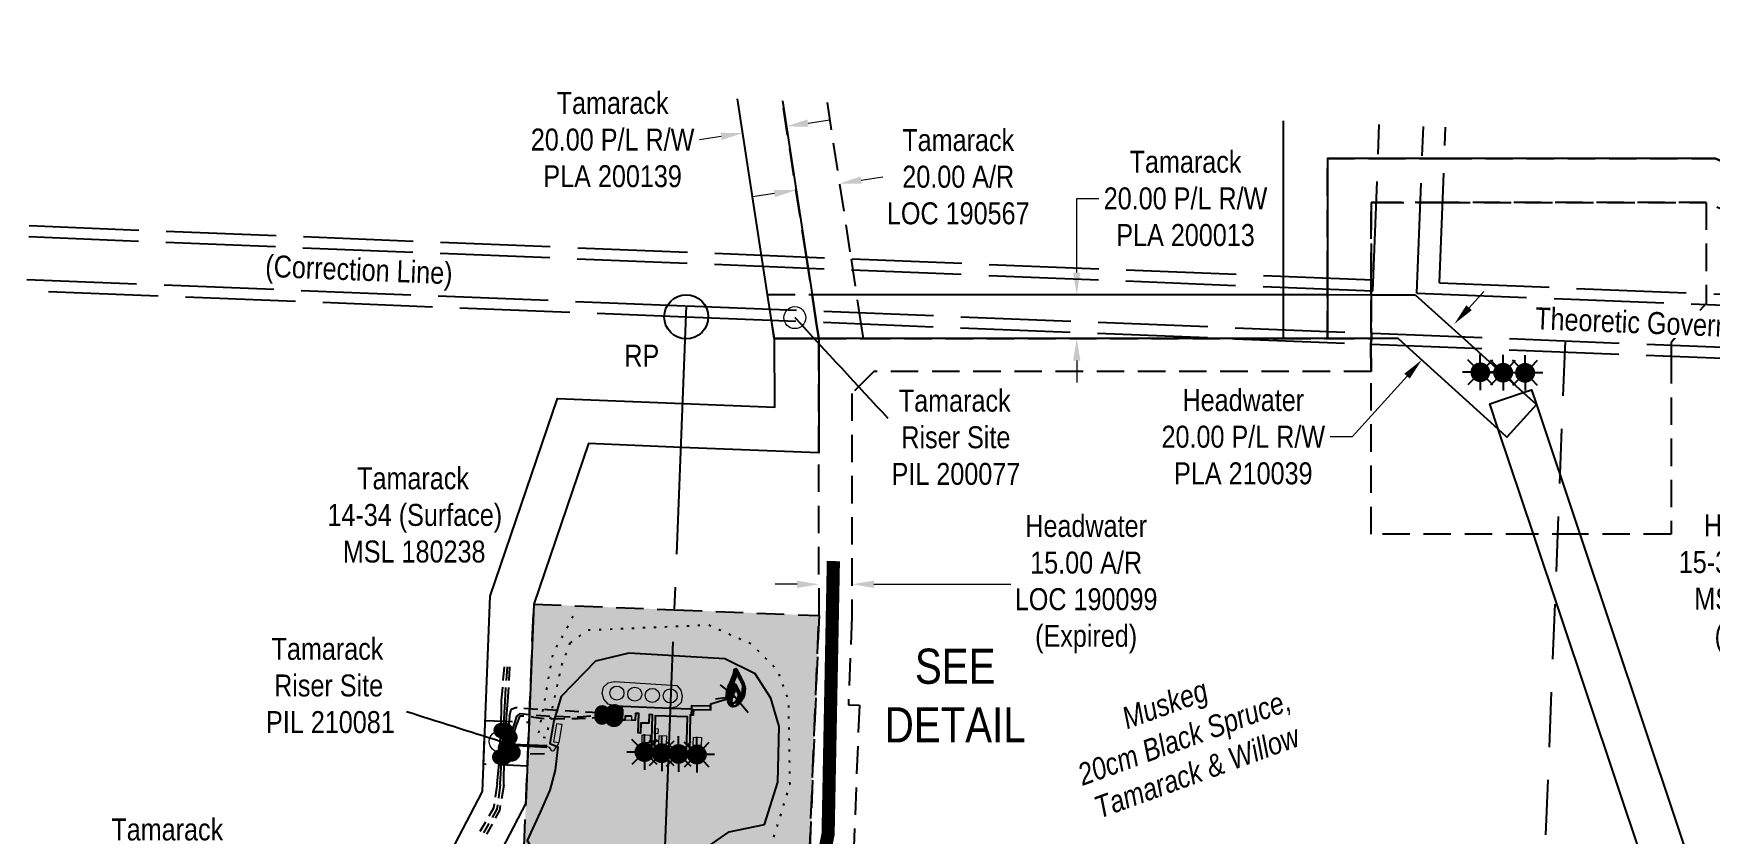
# Model space of a CAD drawing. Extents: x 324050 to 328484, y 6148357 to 6152130.
# Drawn here: x 325016 to 325780, y 6149300 to 6149665 of the extents above; entities that cross this region are included whole.
import ezdxf
from ezdxf.enums import TextEntityAlignment as Align

# ---------------------------------------------------------------- set-up
doc = ezdxf.new("R2010")
doc.units = 0
doc.header["$LTSCALE"] = 5
doc.header["$PDSIZE"] = 0.5
for name, pattern in [('foc-ACCESSROAD', [3.75, 2.5, -1.25]), ('foc-LSD', [8, 5, -3]), ('foc-QUARTERLINE', [33, 25, -3, 2, -3]), ('foc-TOPO', [1, 0.2, -0.8]), ('foc-UNSURVEYED', [12.5, 10, -2.5]), ('POWERLINE5', [7.8, 2.4, -0.6, 0.6, -0.6, 0.6, -0.6, 2.4]), ('UG_PIPE', [1.875, 1.25, -0.625])]:
    doc.linetypes.add(name, pattern=pattern)
doc.layers.get('Defpoints').update_dxf_attribs({"color": 9})
for name, color, linetype in [('35', 37, 'Continuous'), ('AS-CABLE', 224, 'foc-CABLE'), ('AS-PIPE-AG', 44, 'Continuous'), ('AS-PIPE-UG', 44, 'UG_PIPE'), ('AS-POWER-STAKED-ANC', 210, 'POWERLINE5'), ('AS-ROADS', 254, 'Continuous'), ('AS-SYMBOL', 7, 'Continuous'), ('C-AR', 13, 'foc-ACCESSROAD'), ('C-RW', 13, 'Continuous'), ('C-WS', 13, 'foc-ACCESSROAD'), ('C-WS-S', 13, 'Continuous'), ('DETAIL-T', 7, 'Continuous'), ('F-AR', 190, 'foc-ACCESSROAD'), ('F-RW', 190, 'Continuous'), ('F-WS', 190, 'foc-ACCESSROAD'), ('F-WS-S', 190, 'Continuous'), ('L-QSEC', 8, 'foc-QUARTERLINE'), ('L-ROAD-T', 7, 'Continuous'), ('L-SECTION-LSD', 7, 'foc-LSD'), ('L-USEC', 7, 'foc-UNSURVEYED'), ('oil_and_gas_wells_pt', 7, 'Continuous'), ('P-PROPOSED-H', 21, 'Continuous'), ('T-BUSH-T', 110, 'Continuous'), ('T-GENERAL', 48, 'foc-TOPO')]:
    doc.layers.add(name, color=color, linetype=linetype)
for name, color, linetype, lineweight in [('AS-GENERAL', 48, 'Continuous', 18), ('C-AR-T', 13, 'Continuous', 9), ('C-RW-T', 13, 'Continuous', 9), ('C-WS-T', 13, 'Continuous', 9), ('F-AR-T', 190, 'Continuous', 9), ('F-RW-T', 190, 'Continuous', 9), ('F-WS-T', 190, 'Continuous', 9), ('T-TEXT', 48, 'Continuous', 18)]:
    doc.layers.add(name, color=color, linetype=linetype, lineweight=lineweight)
doc.styles.add('80', font='ARIALN.TTF', dxfattribs={"height": 10})
doc.styles.add('80CG', font='ARIALN.TTF', dxfattribs={"height": 10})
doc.styles.add('80L', font='ARIALN.TTF', dxfattribs={"height": 10})
doc.styles.add('80LS', font='ARIALNI.TTF', dxfattribs={"height": 10})
doc.styles.add('foc-LtypeFont', font='ARIALN.TTF', dxfattribs={"height": 7.35})
doc.linetypes.add('foc-CABLE', pattern='A,2,-1,["C",foc-LtypeFont,S=0.2,R=0,X=-0.625,Y=-0.75],-1.24,8', length=12.24)
doc.dimstyles.new('Compass 5 000', dxfattribs={"dimscale": 5, "dimtxt": 9, "dimasz": 2, "dimexe": 0.2, "dimexo": 0.0625, "dimgap": 0.5, "dimtad": 0, "dimtih": 1, "dimtoh": 1, "dimzin": 0, "dimdsep": 46, "dimtxsty": '80CG', "dimcen": 0.1, "dimse1": 1, "dimse2": 1, "dimclrd": 256, "dimclrt": 256, "dimaunit": 1, "dimadec": 4, "dimazin": 0, "dimtfac": 0.06, "dimtofl": 0, "dimtmove": 0, "dimatfit": 1, "dimfxl": 0.2, "dimtolj": 1, "dimtzin": 0, "dimlwd": -1, "dimarcsym": 0})

# ---------------------------------------------------------------- blocks, each defined once
blk = doc.blocks.new('*U364')
at = {"layer": '35', "color": 3}
blk.add_circle((0, 0), 10, dxfattribs=at)
at = {"layer": '35', "color": 3, "style": '80'}
blk.add_attdef('RP_001', (-28.19, -22.67), '', height=10, dxfattribs=at)
blk = doc.blocks.new('PIG')
h = blk.add_hatch(color=255)
h.dxf.hatch_style = 1
edge = h.paths.add_edge_path()
edge.add_arc((0, 0), 0.85, 0, 360)
at = {"layer": 'AS-SYMBOL'}
h = blk.add_hatch(color=48, dxfattribs=at)
h.dxf.hatch_style = 1
h.paths.add_polyline_path([(-0.1, 0, 1), (-0.55, 0, 1)])
h = blk.add_hatch(color=48, dxfattribs=at)
h.dxf.hatch_style = 1
h.paths.add_polyline_path([(0.1, 0, 1), (0.55, 0, 1)])
at = {"layer": 'AS-SYMBOL', "color": 48}
for centre, radius in [((0, 0), 0.75), ((-0.33, 0), 0.225), ((0.33, 0), 0.225)]:
    blk.add_circle(centre, radius, dxfattribs=at)
blk = doc.blocks.new('RISER')
h = blk.add_hatch(color=255)
h.dxf.hatch_style = 1
edge = h.paths.add_edge_path()
edge.add_arc((0, 0), 0.7, 0, 360)
blk.add_hatch(color=48).paths.add_polyline_path([(0.58, -0.15), (-0.58, -0.15, 0.774597)])
at = {"color": 48}
blk.add_line((-0.58, -0.15), (0.58, -0.15), dxfattribs=at)
blk.add_circle((0, 0), 0.6, dxfattribs=at)
blk = doc.blocks.new('*D377')
at = {"layer": 'C-RW-T', "transparency": 16777216}
for p, q in [((325491.32, 6149555.73), (325491.32, 6149589.46)), ((325491.32, 6149589.46), (325501.32, 6149589.46)), ((325491.32, 6149515.72), (325491.32, 6149505.72))]:
    blk.add_line(p, q, dxfattribs=at)
for points in [[(325489.65, 6149555.73), (325492.99, 6149555.73), (325491.32, 6149545.73)], [(325489.65, 6149515.72), (325492.99, 6149515.72), (325491.32, 6149525.72)]]:
    blk.add_solid(points, dxfattribs=at)
at = {"layer": 'Defpoints', "color": 0, "transparency": 16777216}
for p in [(325553.04, 6149545.73), (325491.32, 6149525.72), (325553.04, 6149525.72)]:
    blk.add_point(p, dxfattribs=at)
at = {"layer": 'C-RW-T', "transparency": 16777216, "insert": (325540.86, 6149589.46), "char_height": 10, "attachment_point": 5, "style": '80CG'}
blk.add_mtext('\\A1;Tamarack\\P20.00 P/L R/W\\PPLA 200013', dxfattribs=at)
blk = doc.blocks.new('*D378')
at = {"layer": 'Defpoints', "color": 0, "transparency": 16777216}
for p in [(325648.44, 6149516.04), (325675.59, 6149521.18), (325660.8, 6149504.85)]:
    blk.add_point(p, dxfattribs=at)
at = {"layer": 'F-RW-T', "transparency": 16777216}
for p, q in [((325669.95, 6149539.79), (325676.67, 6149547.2)), ((325641.73, 6149508.62), (325616.71, 6149481.01)), ((325616.71, 6149481.01), (325606.71, 6149481.01))]:
    blk.add_line(p, q, dxfattribs=at)
for points in [[(325668.72, 6149540.9), (325671.19, 6149538.67), (325663.24, 6149532.37)], [(325640.49, 6149509.74), (325642.96, 6149507.51), (325648.44, 6149516.04)]]:
    blk.add_solid(points, dxfattribs=at)
at = {"layer": 'F-RW-T', "transparency": 16777216, "insert": (325567.17, 6149481.01), "char_height": 10, "attachment_point": 5, "style": '80CG'}
blk.add_mtext('\\A1;Headwater\\P20.00 P/L R/W\\PPLA 210039', dxfattribs=at)
blk = doc.blocks.new('*D379')
at = {"layer": 'C-RW-T', "transparency": 16777216}
for p, q in [((325368.96, 6149623.82), (325378.84, 6149625.33)), ((325329.4, 6149617.75), (325319.52, 6149616.24))]:
    blk.add_line(p, q, dxfattribs=at)
for points in [[(325368.7, 6149625.47), (325369.21, 6149622.17), (325359.07, 6149622.3)], [(325329.15, 6149619.4), (325329.66, 6149616.11), (325339.29, 6149619.27)]]:
    blk.add_solid(points, dxfattribs=at)
at = {"layer": 'Defpoints', "color": 0, "transparency": 16777216}
for p in [(325339.29, 6149619.27), (325360.08, 6149615.72), (325340.3, 6149612.69)]:
    blk.add_point(p, dxfattribs=at)
at = {"layer": 'C-RW-T', "transparency": 16777216, "insert": (325279.98, 6149616.24), "char_height": 10, "attachment_point": 5, "style": '80CG'}
blk.add_mtext('\\A1;Tamarack\\P20.00 P/L R/W\\PPLA 200139', dxfattribs=at)
blk = doc.blocks.new('*D381')
at = {"layer": 'Defpoints', "color": 0, "transparency": 16777216}
for p in [(325373.95, 6149419.85), (325388.95, 6149419.85), (325388.96, 6149413.91)]:
    blk.add_point(p, dxfattribs=at)
at = {"layer": 'F-AR-T', "transparency": 16777216}
for p, q in [((325363.96, 6149413.89), (325353.96, 6149413.89)), ((325398.96, 6149413.91), (325461.28, 6149413.95))]:
    blk.add_line(p, q, dxfattribs=at)
for points in [[(325363.96, 6149415.56), (325363.96, 6149412.23), (325373.96, 6149413.9)], [(325398.95, 6149415.58), (325398.96, 6149412.25), (325388.96, 6149413.91)]]:
    blk.add_solid(points, dxfattribs=at)
at = {"layer": 'F-AR-T', "transparency": 16777216, "insert": (325495.6, 6149413.95), "char_height": 10, "attachment_point": 5, "style": '80CG'}
blk.add_mtext('\\A1;Headwater\\P15.00 A/R\\PLOC 190099\\P(Expired)', dxfattribs=at)
blk = doc.blocks.new('*D382')
at = {"layer": 'C-AR-T', "transparency": 16777216}
for p, q in [((325393.17, 6149597.82), (325403.06, 6149599.34)), ((325353.64, 6149591.76), (325343.75, 6149590.24))]:
    blk.add_line(p, q, dxfattribs=at)
for points in [[(325392.92, 6149599.47), (325393.43, 6149596.18), (325383.29, 6149596.31)], [(325353.39, 6149593.41), (325353.89, 6149590.11), (325363.52, 6149593.28)]]:
    blk.add_solid(points, dxfattribs=at)
at = {"layer": 'Defpoints', "color": 0, "transparency": 16777216}
for p in [(325363.5, 6149593.42), (325383.27, 6149596.46), (325383.29, 6149596.31)]:
    blk.add_point(p, dxfattribs=at)
at = {"layer": 'C-AR-T', "transparency": 16777216, "insert": (325437.36, 6149599.34), "char_height": 10, "attachment_point": 5, "style": '80CG'}
blk.add_mtext('\\A1;Tamarack\\P20.00 A/R\\PLOC 190567', dxfattribs=at)
blk = doc.blocks.new('*D389')
at = {"layer": 'C-AR-T', "transparency": 16777216}
for p, q in [((325120.72, 6149285.6), (325110.72, 6149285.6)), ((325153.7, 6149241.94), (325120.72, 6149285.6)), ((325174.8, 6149214.01), (325180.83, 6149206.03))]:
    blk.add_line(p, q, dxfattribs=at)
for points in [[(325155.03, 6149242.94), (325152.37, 6149240.93), (325159.73, 6149233.96)], [(325176.13, 6149215.01), (325173.47, 6149213), (325168.77, 6149221.99)]]:
    blk.add_solid(points, dxfattribs=at)
at = {"layer": 'Defpoints', "color": 0, "transparency": 16777216}
for p in [(325152.81, 6149228.73), (325161.85, 6149216.76), (325168.77, 6149221.99)]:
    blk.add_point(p, dxfattribs=at)
at = {"layer": 'C-AR-T', "transparency": 16777216, "insert": (325077.2, 6149285.6), "char_height": 10, "attachment_point": 5, "style": '80CG'}
blk.add_mtext('\\A1;Tamarack\\P15.00 A/R\\PLOC 180271', dxfattribs=at)
blk = doc.blocks.new('GAS')
h = blk.add_hatch(color=255)
h.dxf.hatch_style = 1
edge = h.paths.add_edge_path()
edge.add_arc((0, 0), 0.9, 0, 360)
for p, q in [((0, 0.81), (0, 1.62)), ((-0.81, 0), (-1.62, 0)), ((-0.57, 0.57), (-1.14, 1.14)), ((0.57, 0.57), (1.14, 1.14)), ((1.62, 0), (0.81, 0)), ((-0.57, -0.57), (-1.14, -1.14)), ((0, -0.81), (0, -1.62)), ((1.14, -1.14), (0.57, -0.57))]:
    blk.add_line(p, q)
blk.add_circle((0, 0), 0.8)
blk = doc.blocks.new('FLARE')
h = blk.add_hatch(color=255)
h.dxf.hatch_style = 1
h.paths.add_polyline_path([(0.16, 2.41, 0.114147), (0.13, 2.43), (0.11, 2.44, 0.261551), (0.01, 2.42), (0, 2.41, 0.131268), (-0.03, 2.37), (-0.04, 2.35, 0.041497), (-0.05, 2.33), (-0.05, 2.29, 0.015174), (-0.05, 2.29), (-0.06, 2.24, 0.004376), (-0.06, 2.24), (-0.07, 2.18), (-0.08, 2.11), (-0.09, 2.05), (-0.1, 1.98), (-0.12, 1.91), (-0.14, 1.83), (-0.17, 1.76), (-0.19, 1.68), (-0.22, 1.61), (-0.26, 1.53), (-0.29, 1.46), (-0.32, 1.39), (-0.36, 1.32), (-0.39, 1.25, 0.000505), (-0.39, 1.25), (-0.43, 1.18, 0.002398), (-0.43, 1.18), (-0.46, 1.1, 0.004177), (-0.46, 1.1), (-0.5, 1.03, 0.005735), (-0.5, 1.03), (-0.53, 0.95, 0.006994), (-0.53, 0.95), (-0.56, 0.87, 0.00791), (-0.57, 0.87), (-0.6, 0.78, 0.008323), (-0.6, 0.78), (-0.63, 0.69, 0.008095), (-0.63, 0.68), (-0.66, 0.59, 0.008067), (-0.66, 0.59), (-0.68, 0.49, 0.008387), (-0.68, 0.49), (-0.7, 0.39, 0.009056), (-0.71, 0.38), (-0.72, 0.28, 0.010123), (-0.72, 0.28), (-0.74, 0.18, 0.011689), (-0.74, 0.18), (-0.75, 0.08, 0.013925), (-0.75, 0.08), (-0.75, -0.02, 0.016488), (-0.75, -0.02), (-0.75, -0.11, 0.017255), (-0.75, -0.12), (-0.74, -0.2, 0.01735), (-0.74, -0.2), (-0.73, -0.28, 0.017311), (-0.73, -0.29), (-0.71, -0.36, 0.01715), (-0.71, -0.36), (-0.69, -0.43, 0.016886), (-0.69, -0.44), (-0.66, -0.5, 0.016546), (-0.66, -0.5), (-0.63, -0.56, 0.016164), (-0.63, -0.56), (-0.6, -0.61, 0.016329), (-0.6, -0.62), (-0.57, -0.66, 0.018828), (-0.57, -0.67), (-0.54, -0.71, 0.022087), (-0.53, -0.71), (-0.5, -0.75, 0.025345), (-0.49, -0.76), (-0.46, -0.78, 0.028234), (-0.45, -0.79), (-0.42, -0.82, 0.030298), (-0.41, -0.82), (-0.37, -0.84, 0.031129), (-0.36, -0.85), (-0.32, -0.86, 0.030544), (-0.31, -0.87), (-0.27, -0.88, 0.028465), (-0.26, -0.88), (-0.22, -0.89, 0.025311), (-0.21, -0.89), (-0.16, -0.89, 0.02283), (-0.15, -0.89), (-0.11, -0.89, 0.021226), (-0.1, -0.89), (-0.05, -0.88, 0.020401), (-0.04, -0.88), (0, -0.87, 0.020299), (0.01, -0.87), (0.05, -0.85, 0.020911), (0.06, -0.85), (0.11, -0.83, 0.022277), (0.11, -0.83), (0.15, -0.81, 0.023712), (0.16, -0.8), (0.2, -0.78, 0.022408), (0.21, -0.78), (0.24, -0.75, 0.01993), (0.25, -0.74), (0.28, -0.72, 0.017146), (0.28, -0.71), (0.31, -0.68, 0.014211), (0.32, -0.68), (0.35, -0.64, 0.011221), (0.35, -0.64), (0.37, -0.61, 0.008212), (0.38, -0.61), (0.4, -0.57, 0.005172), (0.4, -0.57), (0.42, -0.54, 0.002523), (0.43, -0.54), (0.45, -0.5, 0.001671), (0.45, -0.5), (0.47, -0.47, 0.001229), (0.47, -0.47), (0.49, -0.44, 0.00075), (0.49, -0.44), (0.51, -0.41, 0.00026), (0.51, -0.41), (0.54, -0.37), (0.56, -0.34), (0.58, -0.3), (0.61, -0.27), (0.63, -0.23, 0.001311), (0.63, -0.23), (0.66, -0.19, 0.003726), (0.66, -0.19), (0.69, -0.15, 0.006065), (0.69, -0.14), (0.72, -0.1, 0.008452), (0.72, -0.1), (0.74, -0.05, 0.010991), (0.75, -0.05), (0.77, 0, 0.013767), (0.77, 0), (0.79, 0.05, 0.016839), (0.8, 0.05), (0.81, 0.1, 0.019104), (0.82, 0.11), (0.83, 0.15, 0.016987), (0.83, 0.16), (0.84, 0.21, 0.013636), (0.84, 0.21), (0.85, 0.26, 0.010244), (0.85, 0.27), (0.86, 0.31, 0.006846), (0.86, 0.32), (0.86, 0.37, 0.003419), (0.86, 0.37), (0.86, 0.41), (0.87, 0.46), (0.87, 0.5), (0.88, 0.54), (0.88, 0.59), (0.89, 0.63, 0.001278), (0.89, 0.63), (0.89, 0.67, 0.004735), (0.89, 0.67), (0.9, 0.71, 0.008354), (0.9, 0.72), (0.9, 0.76, 0.012059), (0.9, 0.76), (0.9, 0.8, 0.015712), (0.9, 0.81), (0.9, 0.85, 0.018457), (0.9, 0.85), (0.9, 0.89, 0.018102), (0.9, 0.9), (0.89, 0.94, 0.016533), (0.89, 0.95), (0.88, 0.99, 0.014576), (0.88, 0.99), (0.87, 1.03, 0.012435), (0.86, 1.04), (0.85, 1.08, 0.010283), (0.85, 1.09), (0.83, 1.13, 0.00824), (0.83, 1.13), (0.81, 1.18, 0.00638), (0.81, 1.18), (0.78, 1.23, 0.004735), (0.78, 1.23), (0.76, 1.29, 0.003388), (0.75, 1.29), (0.73, 1.34, 0.002345), (0.73, 1.34), (0.7, 1.4, 0.001492), (0.7, 1.4), (0.67, 1.46, 0.000746), (0.67, 1.46), (0.63, 1.51), (0.6, 1.57), (0.57, 1.62), (0.55, 1.68), (0.52, 1.73), (0.49, 1.78), (0.47, 1.83), (0.45, 1.87), (0.42, 1.92), (0.4, 1.97), (0.38, 2.02), (0.35, 2.08, 0.000332), (0.35, 2.08), (0.33, 2.13, 0.001849), (0.33, 2.13), (0.3, 2.19, 0.0038), (0.3, 2.19), (0.27, 2.24, 0.006473), (0.27, 2.24), (0.25, 2.29, 0.010865), (0.24, 2.3), (0.22, 2.34, 0.019524), (0.22, 2.34), (0.19, 2.38, 0.041077), (0.18, 2.39)])
at = {"color": 48, "flags": 128}
for points in [[(0.11, -0.72), (0.07, -0.74), (0.03, -0.76), (-0.02, -0.77), (-0.07, -0.78), (-0.11, -0.79), (-0.16, -0.79), (-0.2, -0.79), (-0.25, -0.78), (-0.29, -0.77), (-0.32, -0.76), (-0.36, -0.74), (-0.4, -0.71), (-0.43, -0.68), (-0.46, -0.65), (-0.49, -0.61), (-0.52, -0.56), (-0.54, -0.51), (-0.57, -0.46), (-0.59, -0.4), (-0.61, -0.33), (-0.63, -0.26), (-0.64, -0.19), (-0.65, -0.11), (-0.65, -0.02), (-0.65, 0.07), (-0.64, 0.17), (-0.63, 0.27), (-0.61, 0.36), (-0.58, 0.46), (-0.56, 0.56), (-0.53, 0.66), (-0.5, 0.75), (-0.47, 0.83), (-0.44, 0.91), (-0.41, 0.99), (-0.37, 1.06), (-0.34, 1.13), (-0.3, 1.2), (-0.27, 1.27), (-0.23, 1.34), (-0.2, 1.42), (-0.16, 1.49), (-0.13, 1.57), (-0.1, 1.65), (-0.07, 1.73), (-0.04, 1.8), (-0.02, 1.88), (0, 1.96), (0.01, 2.03), (0.02, 2.1), (0.03, 2.17), (0.04, 2.22), (0.05, 2.27), (0.05, 2.31), (0.06, 2.34), (0.08, 2.35), (0.09, 2.34), (0.11, 2.32), (0.13, 2.29), (0.16, 2.25), (0.18, 2.2), (0.21, 2.14), (0.24, 2.09), (0.26, 2.03), (0.29, 1.98), (0.31, 1.93), (0.33, 1.88), (0.36, 1.83), (0.38, 1.78), (0.41, 1.73), (0.43, 1.68), (0.46, 1.63), (0.49, 1.58), (0.52, 1.52), (0.55, 1.47), (0.58, 1.41), (0.61, 1.35), (0.64, 1.3), (0.67, 1.24), (0.69, 1.19), (0.72, 1.14), (0.74, 1.09), (0.75, 1.05), (0.77, 1), (0.78, 0.96), (0.79, 0.92), (0.8, 0.88), (0.8, 0.84), (0.8, 0.8), (0.8, 0.76), (0.8, 0.72), (0.79, 0.68), (0.79, 0.64), (0.78, 0.6), (0.78, 0.56), (0.77, 0.51), (0.77, 0.47), (0.76, 0.42), (0.76, 0.37), (0.76, 0.33), (0.75, 0.28), (0.74, 0.23), (0.73, 0.18), (0.72, 0.13), (0.7, 0.09), (0.68, 0.04), (0.66, 0), (0.63, -0.05), (0.61, -0.09), (0.58, -0.13), (0.55, -0.17), (0.53, -0.21), (0.5, -0.25), (0.48, -0.28), (0.45, -0.32), (0.43, -0.35), (0.41, -0.38), (0.39, -0.42), (0.37, -0.45), (0.34, -0.48), (0.32, -0.51), (0.3, -0.55), (0.27, -0.58), (0.24, -0.61), (0.21, -0.64), (0.18, -0.67), (0.15, -0.7)], [(0.02, -0.75), (-0.01, -0.76), (-0.03, -0.77), (-0.05, -0.78), (-0.08, -0.78), (-0.11, -0.79), (-0.13, -0.79), (-0.16, -0.79), (-0.18, -0.78), (-0.2, -0.78), (-0.23, -0.77), (-0.25, -0.76), (-0.26, -0.74), (-0.28, -0.73), (-0.3, -0.71), (-0.32, -0.69), (-0.33, -0.66), (-0.35, -0.63), (-0.36, -0.6), (-0.37, -0.57), (-0.39, -0.53), (-0.4, -0.49), (-0.4, -0.45), (-0.41, -0.41), (-0.41, -0.36), (-0.41, -0.31), (-0.4, -0.25), (-0.39, -0.2), (-0.38, -0.14), (-0.37, -0.09), (-0.36, -0.03), (-0.34, 0.02), (-0.32, 0.07), (-0.31, 0.12), (-0.29, 0.16), (-0.27, 0.21), (-0.25, 0.25), (-0.23, 0.29), (-0.21, 0.33), (-0.19, 0.37), (-0.17, 0.41), (-0.15, 0.45), (-0.14, 0.49), (-0.12, 0.53), (-0.1, 0.58), (-0.08, 0.62), (-0.07, 0.66), (-0.06, 0.71), (-0.05, 0.75), (-0.04, 0.79), (-0.03, 0.83), (-0.03, 0.87), (-0.02, 0.9), (-0.02, 0.93), (-0.01, 0.95), (-0.01, 0.96), (0, 0.97), (0.01, 0.96), (0.02, 0.95), (0.03, 0.94), (0.04, 0.91), (0.06, 0.88), (0.07, 0.86), (0.09, 0.82), (0.1, 0.79), (0.12, 0.76), (0.13, 0.74), (0.14, 0.71), (0.16, 0.68), (0.17, 0.65), (0.18, 0.63), (0.2, 0.6), (0.21, 0.57), (0.23, 0.54), (0.25, 0.51), (0.26, 0.47), (0.28, 0.44), (0.3, 0.41), (0.31, 0.38), (0.33, 0.35), (0.34, 0.32), (0.36, 0.29), (0.37, 0.27), (0.38, 0.24), (0.39, 0.22), (0.39, 0.19), (0.4, 0.17), (0.4, 0.15), (0.41, 0.13), (0.41, 0.1), (0.41, 0.08), (0.4, 0.06), (0.4, 0.04), (0.4, 0.01), (0.39, -0.01), (0.39, -0.03), (0.39, -0.06), (0.39, -0.08), (0.38, -0.11), (0.38, -0.14), (0.38, -0.16), (0.38, -0.19), (0.37, -0.22), (0.37, -0.24), (0.36, -0.27), (0.35, -0.3), (0.34, -0.32), (0.32, -0.35), (0.31, -0.37), (0.3, -0.4), (0.28, -0.42), (0.27, -0.44), (0.25, -0.46), (0.24, -0.48), (0.22, -0.5), (0.21, -0.52), (0.2, -0.54), (0.19, -0.56), (0.17, -0.58), (0.16, -0.6), (0.15, -0.61), (0.14, -0.63), (0.12, -0.65), (0.11, -0.67), (0.09, -0.69), (0.08, -0.7), (0.06, -0.72), (0.04, -0.74)]]:
    blk.add_lwpolyline(points, close=True, dxfattribs=at)

msp = doc.modelspace()

# ---------------------------------------------------------------- hatches: boundary and pattern name
at = {"layer": 'AS-ROADS'}
h = msp.add_hatch(color=256, dxfattribs=at)
h.dxf.hatch_style = 1
h.paths.add_polyline_path([(325247.654, 6149287.097), (325317.75, 6149290.6), (325332.983, 6149301.178), (325349.178, 6149304.548), (325355.168, 6149323.852), (325355.847, 6149349.112), (325352.034, 6149362.027), (325344.925, 6149373.168), (325331.014, 6149379.964), (325287.308, 6149382.539), (325272.187, 6149378.936), (325256.53, 6149362.81), (325253.25, 6149351.736), (325251.368, 6149341.512), (325255.012, 6149339.959), (325253.779, 6149329.347), (325251.359, 6149320.267), (325246.962, 6149310.131), (325241.107, 6149297.362)])
at = {"layer": 'P-PROPOSED-H'}
h = msp.add_hatch(color=256, dxfattribs=at)
h.dxf.hatch_style = 1
h.paths.add_polyline_path([(325373.967, 6149399.67), (325368.785, 6149269.788), (325303.037, 6149272.411), (325238.903, 6149274.97), (325239.676, 6149294.353), (325244.085, 6149404.851), (325308.199, 6149402.294)])

# ---------------------------------------------------------------- linework, layer by layer
at = {"layer": 'AS-CABLE', "flags": 128}
msp.add_lwpolyline([(325248.961, 6149336.684), (325242.511, 6149336.626)], dxfattribs=at)
at = {"layer": 'AS-GENERAL', "flags": 128}
for points in [[(325277.918, 6149359.417), (325276.051, 6149361.558), (325275.29, 6149364.343), (325275.902, 6149367.102), (325277.902, 6149369.075), (325280.757, 6149369.649), (325309.181, 6149367.843), (325311.042, 6149365.707), (325311.704, 6149362.978), (325311.147, 6149360.145), (325309.08, 6149358.173), (325306.293, 6149357.501), (325280.655, 6149358.538)], [(325288.551, 6149351.944), (325285.561, 6149352.089), (325285.623, 6149354.003), (325288.608, 6149353.858)], [(325253.064, 6149342.285), (325255.627, 6149341.86), (325256.964, 6149350.026), (325254.392, 6149350.421)], [(325299.21, 6149348.279), (325300.658, 6149348.158), (325300.519, 6149345.886), (325299.046, 6149345.991)], [(325297.068, 6149341.738), (325293.363, 6149341.831), (325293.447, 6149345.428), (325297.142, 6149345.285)], [(325300.85, 6149341.449), (325304.526, 6149341.167), (325304.736, 6149344.762), (325301.029, 6149344.989)], [(325316.817, 6149344.299), (325320.518, 6149344.149), (325320.362, 6149340.549), (325316.66, 6149340.712)]]:
    msp.add_lwpolyline(points, close=True, dxfattribs=at)
msp.add_lwpolyline([(325250.034, 6149340.051), (325251.033, 6149339.755), (325252.036, 6149338.298), (325252.776, 6149338.11), (325253.509, 6149338.635), (325255.231, 6149340.987), (325255.418, 6149341.913)], dxfattribs=at)
at = {"layer": 'AS-GENERAL'}
for centre in [(325281.918, 6149364.406), (325290.052, 6149363.903), (325298.054, 6149363.348), (325306.236, 6149363.107)]:
    msp.add_circle(centre, 3.208, dxfattribs=at)
at = {"layer": 'AS-PIPE-AG', "flags": 128}
for points in [[(325324.551, 6149357.43), (325324.659, 6149359.484), (325335.586, 6149362.906)], [(325227.415, 6149323.247), (325228.579, 6149335.295), (325228.84, 6149342.364), (325229.196, 6149347.366), (325229.444, 6149360.829)], [(325228.729, 6149322.766), (325229.565, 6149335.22), (325229.859, 6149341.349), (325230.283, 6149347.356), (325230.994, 6149360.721)], [(325230.396, 6149322.477), (325230.571, 6149335.159), (325230.906, 6149340.783), (325230.931, 6149341.723), (325231.239, 6149347.339), (325232.314, 6149360.77)], [(325233.005, 6149353.812), (325232.328, 6149345.297), (325232.132, 6149342.172), (325231.986, 6149340.256), (325231.976, 6149339.484)], [(325275.172, 6149354.397), (325277.776, 6149354.331)], [(325275.255, 6149355.411), (325278.099, 6149355.312), (325280.422, 6149355.242), (325280.791, 6149355.143)], [(325277.971, 6149353.229), (325278.03, 6149352.668), (325280.956, 6149352.332), (325281.149, 6149356.895)], [(325278.099, 6149355.312), (325278.14, 6149355.974)], [(325280.422, 6149355.242), (325280.463, 6149355.859), (325284.888, 6149355.789)], [(325280.634, 6149356.829), (325285.012, 6149356.738)], [(325288.586, 6149353.852), (325285.632, 6149353.952), (325285.545, 6149352.093), (325284.056, 6149352.125), (325284.115, 6149353.939), (325284.292, 6149358.473)], [(325284.779, 6149358.419), (325306.158, 6149357.48), (325315.898, 6149357.189), (325315.786, 6149354.397), (325315.346, 6149354.482), (325315.052, 6149337.777), (325315.349, 6149337.757), (325315.319, 6149337.165), (325313.642, 6149337.21), (325314.045, 6149353.532), (325299.387, 6149354.073), (325299.392, 6149354.076), (325298.985, 6149337.448), (325298.981, 6149337.469), (325297.746, 6149337.571), (325298.12, 6149354.533), (325296.666, 6149354.587), (325296.495, 6149350.631), (325292.852, 6149350.723), (325292.732, 6149346.211), (325291.645, 6149346.238), (325291.912, 6149355.133), (325290.46, 6149355.069), (325290.304, 6149351.999), (325288.627, 6149351.989)], [(325315.795, 6149354.53), (325316.856, 6149354.493), (325316.978, 6149356.98), (325324.698, 6149356.747), (325324.78, 6149358.396), (325315.906, 6149358.654), (325315.888, 6149357.196)], [(325236.277, 6149353.666), (325233.248, 6149344.249), (325233.123, 6149341.113), (325233.094, 6149340.947)], [(325233.87, 6149337.401), (325234.143, 6149341.111), (325234.21, 6149343.215), (325236.218, 6149349.838)], [(325275.155, 6149353.458), (325280.282, 6149353.16), (325280.59, 6149353.148)], [(325280.32, 6149352.476), (325280.282, 6149353.16)], [(325228.84, 6149342.364), (325232.132, 6149342.172)], [(325233.123, 6149341.113), (325229.859, 6149341.349)], [(325230.906, 6149340.783), (325249.952, 6149339.721)], [(325230.931, 6149341.723), (325234.063, 6149341.568), (325234.143, 6149341.111), (325250.163, 6149340.52)], [(325231.986, 6149340.256), (325231.594, 6149340.289), (325231.691, 6149342.174)], [(325297.05, 6149342.732), (325300.915, 6149342.56)], [(325298.107, 6149338.131), (325295.695, 6149338.156), (325295.675, 6149337.535), (325294.491, 6149337.548)], [(325302.334, 6149337.066), (325301.295, 6149337.192), (325301.325, 6149337.647), (325298.715, 6149337.663)], [(325298.758, 6149338.098), (325302.352, 6149337.985), (325302.298, 6149337.071)], [(325314.213, 6149337.482), (325311.04, 6149337.502), (325311.041, 6149336.751), (325309.993, 6149336.687)], [(325315.059, 6149337.33), (325317.228, 6149337.238), (325317.272, 6149336.398), (325318.313, 6149336.405)], [(325318.32, 6149336.395), (325318.258, 6149337.432), (325315.1, 6149337.561)]]:
    msp.add_lwpolyline(points, dxfattribs=at)
at = {"layer": 'AS-PIPE-UG', "flags": 128}
for points in [[(325229.444, 6149360.829), (325230.843, 6149378.378)], [(325230.994, 6149360.721), (325232.156, 6149378.007)], [(325232.314, 6149360.77), (325233.318, 6149377.718)], [(325233.005, 6149353.812), (325233.778, 6149357.118), (325235.861, 6149357.848), (325238.514, 6149357.538), (325243.531, 6149357.229), (325250.381, 6149356.942), (325265.403, 6149355.955), (325275.208, 6149355.425)], [(325236.218, 6149349.838), (325237.891, 6149354.079), (325241.171, 6149353.906), (325243.895, 6149353.474), (325249.737, 6149352.732), (325264.318, 6149352.774), (325275.147, 6149353.439)], [(325236.277, 6149353.666), (325238.024, 6149355.091), (325243.795, 6149354.524), (325249.65, 6149353.969), (325264.681, 6149353.543), (325275.179, 6149354.405)], [(325227.415, 6149323.247), (325225.777, 6149311.984), (325219.547, 6149301.377)], [(325228.729, 6149322.766), (325227.326, 6149311.497), (325221.172, 6149300.752)], [(325230.396, 6149322.477), (325228.414, 6149310.993), (325222.605, 6149300.132)], [(325230.396, 6149322.477), (325228.414, 6149310.993), (325222.605, 6149300.132)]]:
    msp.add_lwpolyline(points, dxfattribs=at)
at = {"layer": 'AS-POWER-STAKED-ANC', "flags": 128}
for points in [[(325335.586, 6149362.906), (325326.793, 6149361.695)], [(325335.586, 6149362.906), (325329.107, 6149368.202)], [(325335.586, 6149362.906), (325341.645, 6149355.608)]]:
    msp.add_lwpolyline(points, dxfattribs=at)
at = {"layer": 'AS-ROADS', "const_width": 5.999, "flags": 128}
msp.add_lwpolyline([(325380.509, 6149424.458), (325378.101, 6149300.272), (325372.221, 6149270.916), (325344.405, 6149263.759), (325216.1, 6149268.747)], dxfattribs=at)
at = {"layer": 'AS-ROADS', "flags": 128}
msp.add_lwpolyline([(325247.654, 6149287.097), (325317.75, 6149290.6), (325332.983, 6149301.178), (325349.178, 6149304.548), (325355.168, 6149323.852), (325355.847, 6149349.112), (325352.034, 6149362.027), (325344.925, 6149373.168), (325331.014, 6149379.964), (325287.308, 6149382.539), (325272.187, 6149378.936), (325256.53, 6149362.81), (325253.25, 6149351.736), (325251.368, 6149341.512), (325255.012, 6149339.959), (325253.779, 6149329.347), (325251.359, 6149320.267), (325246.962, 6149310.131), (325241.107, 6149297.362)], close=True, dxfattribs=at)
at = {"layer": 'C-AR'}
msp.add_lwpolyline([(325377.641, 6149633.141), (325388.569, 6149561.884), (325393.083, 6149532.456), (325394.116, 6149525.717), (325373.886, 6149525.718), (325372.728, 6149533.268), (325368.212, 6149562.705), (325357.285, 6149633.953)], dxfattribs=at)
msp.add_lwpolyline([(325782.187, 6149607.707), (325933.591, 6149539.999), (326005.093, 6149508.031), (326023.365, 6149499.844), (325968.806, 6149502.376), (325951.307, 6149510.176), (325879.791, 6149542.152), (325777.92, 6149587.71), (325657.9, 6149587.709), (325627.705, 6149587.709), (325625.438, 6149587.709), (325625.438, 6149552.335), (325625.438, 6149545.705), (325625.438, 6149530.538), (325625.569, 6149525.718), (325625.246, 6149525.717), (325605.44, 6149525.717), (325605.441, 6149545.718), (325605.441, 6149553.14), (325605.442, 6149607.707), (325628.498, 6149607.708), (325658.693, 6149607.708), (325782.187, 6149607.707)], close=True, dxfattribs=at)
at = {"layer": 'C-RW'}
for points in [[(325357.285, 6149633.953), (325368.212, 6149562.705), (325370.816, 6149545.732), (325372.728, 6149533.268), (325373.886, 6149525.718), (325353.745, 6149525.718), (325352.323, 6149534.084), (325350.547, 6149545.732), (325347.838, 6149563.527), (325336.913, 6149634.766)], [(325813.204, 6149615.76), (325987.434, 6149537.846), (326058.925, 6149505.885), (326078.259, 6149497.24), (326023.51, 6149499.798), (326005.093, 6149508.031), (325933.591, 6149539.999), (325782.187, 6149607.707), (325658.693, 6149607.708), (325628.498, 6149607.708), (325605.442, 6149607.707), (325605.441, 6149553.14), (325605.44, 6149525.717), (325585.426, 6149525.717), (325561.956, 6149525.717), (325394.116, 6149525.717), (325373.886, 6149525.718), (325372.728, 6149533.268), (325370.816, 6149545.732), (325391.047, 6149545.732), (325585.427, 6149545.732), (325585.427, 6149553.946), (325585.428, 6149624.849)], [(324894.817, 6149184.308), (325047.753, 6149174.431), (325208.079, 6149295.549), (325220.669, 6149319.622), (325224.216, 6149408.548), (325254.907, 6149498.484), (325311.931, 6149496.209), (325353.869, 6149494.535), (325353.766, 6149525.718), (325373.886, 6149525.718), (325373.919, 6149473.722), (325311.137, 6149476.227), (325269.015, 6149477.907), (325244.085, 6149404.851), (325240.473, 6149314.335), (325223.72, 6149282.298), (325053.879, 6149153.994), (324900.784, 6149163.88)]]:
    msp.add_lwpolyline(points, dxfattribs=at)
at = {"layer": 'C-WS'}
for points in [[(325373.886, 6149525.718), (325353.606, 6149525.718), (325352.323, 6149534.084), (325350.537, 6149545.732), (325370.816, 6149545.732), (325372.728, 6149533.269), (325373.886, 6149525.718)], [(325373.967, 6149399.67), (325368.785, 6149269.788), (325303.037, 6149272.411), (325238.903, 6149274.97), (325239.676, 6149294.353), (325244.085, 6149404.851), (325308.199, 6149402.294), (325373.967, 6149399.67)], [(325241.943, 6149351.167), (325241.145, 6149331.184), (325221.163, 6149331.981), (325221.959, 6149351.963), (325241.943, 6149351.167)]]:
    msp.add_lwpolyline(points, close=True, dxfattribs=at)
at = {"layer": 'F-AR'}
msp.add_lwpolyline([(325392.353, 6149358.909), (325387.969, 6149249.009), (325302.243, 6149252.429), (325213.74, 6149255.96), (325238.903, 6149274.97), (325303.037, 6149272.411), (325368.785, 6149269.788), (325373.967, 6149399.67), (325373.919, 6149473.722), (325373.886, 6149525.718), (325394.116, 6149525.717), (325561.956, 6149525.717), (325585.426, 6149525.717), (325605.44, 6149525.717), (325625.246, 6149525.717), (325625.569, 6149525.718), (325625.303, 6149523.191), (325625.438, 6149510.72), (325398.892, 6149510.72), (325388.9, 6149500.722), (325388.965, 6149399.071), (325387.358, 6149359.109), (325392.353, 6149358.909)], close=True, dxfattribs=at)
at = {"layer": 'F-RW'}
for points in [[(325645.456, 6149545.692), (325672.371, 6149521.311), (325694.635, 6149501.144), (325700.601, 6149495.74), (325687.192, 6149480.937), (325683.28, 6149484.48), (325641.247, 6149522.554), (325637.755, 6149525.717), (325625.569, 6149525.718), (325625.246, 6149525.717), (325605.44, 6149525.717), (325585.426, 6149525.717), (325585.427, 6149545.732), (325605.441, 6149545.718), (325625.438, 6149545.705), (325626.039, 6149545.705), (325645.456, 6149545.692)], [(325800.965, 6148717.476), (325761.556, 6148634.981), (325743.5, 6148643.597), (325754.448, 6148666.534), (325779.197, 6148718.344), (325873.638, 6148915.989), (325699.252, 6149436.743), (325683.282, 6149484.483), (325679.411, 6149496.055), (325694.635, 6149501.144), (325698.377, 6149502.395), (325700.603, 6149495.741), (325720.338, 6149436.744), (325895.167, 6148914.661), (325847.752, 6148815.422), (325800.965, 6148717.476)]]:
    msp.add_lwpolyline(points, close=True, dxfattribs=at)
at = {"layer": 'F-WS'}
msp.add_lwpolyline([(325699.239, 6149436.729), (325625.437, 6149436.73), (325625.438, 6149510.72), (325625.303, 6149523.191), (325625.569, 6149525.718), (325625.438, 6149530.537), (325625.438, 6149545.705), (325625.438, 6149552.335), (325625.438, 6149587.709), (325627.705, 6149587.709), (325657.9, 6149587.709), (325777.92, 6149587.71), (325777.92, 6149546.229), (325777.92, 6149541.716), (325761.922, 6149524.013), (325761.922, 6149517.734), (325761.922, 6149436.73), (325720.324, 6149436.73), (325699.239, 6149436.729)], close=True, dxfattribs=at)
at = {"layer": 'L-QSEC', "flags": 128}
msp.add_lwpolyline([(325282.999, 6148768.181), (325313.698, 6149540.659)], dxfattribs=at)
at = {"layer": 'L-SECTION-LSD', "flags": 128}
msp.add_lwpolyline([(325713.713, 6149524.697), (325681.896, 6148722.243)], dxfattribs=at)
at = {"layer": 'L-USEC', "flags": 128}
for points in [[(325626.098, 6149547.275), (325629.105, 6149623.106)], [(325646.199, 6149546.47), (325649.206, 6149622.304)], [(325656.448, 6149551.094), (325659.256, 6149621.903)], [(325626.301, 6149552.3), (324818.568, 6149584.915)], [(325626.098, 6149547.275), (324818.366, 6149579.89)], [(324513.665, 6149572.583), (325313.698, 6149540.659)], [(324523.514, 6149567.157), (325313.498, 6149535.634)], [(325646.199, 6149546.47), (326214.385, 6149523.755)], [(325656.448, 6149551.094), (326214.583, 6149528.78)], [(325313.698, 6149540.659), (326113.728, 6149508.734)], [(325313.498, 6149535.634), (326113.528, 6149503.709)]]:
    msp.add_lwpolyline(points, dxfattribs=at)
at = {"layer": 'oil_and_gas_wells_pt'}
for p in [(325675.096, 6149510.397), (325685.471, 6149510.208), (325695.471, 6149510.146)]:
    msp.add_point(p, dxfattribs=at)
at = {"layer": 'T-GENERAL', "flags": 128}
for points in [[(325260.552, 6149387.313), (325256.614, 6149376.868), (325249.567, 6149343.938), (325246.117, 6149344.628), (325252.946, 6149382.727), (325257.618, 6149391.069), (325263.912, 6149402.91)], [(325260.769, 6149387.208), (325268.694, 6149393.111), (325323.636, 6149395.451), (325342.856, 6149386.992), (325354.805, 6149375.163), (325360.014, 6149361.008), (325360.615, 6149322.851), (325353.207, 6149298.552), (325345.911, 6149285.948), (325338.831, 6149285.37), (325312.478, 6149283.338), (325286.693, 6149282.207), (325250.299, 6149286.612)]]:
    msp.add_lwpolyline(points, dxfattribs=at)

# ---------------------------------------------------------------- block references
at = {"xscale": 0.999865, "yscale": 0.999865, "zscale": 0.999865}
msp.add_blockref('*U364', (325313.498, 6149535.634), dxfattribs=at).add_auto_attribs({'RP_001': 'RP'})
at = {"layer": 'AS-SYMBOL', "xscale": 4.999325000000002, "yscale": 4.999325000000002, "zscale": 4.999325000000002}
for name, p in [('FLARE', (325335.136, 6149363.565)), ('FLARE', (325335.577, 6149362.163)), ('FLARE', (325335.843, 6149363.813)), ('FLARE', (325336.286, 6149362.372)), ('RISER', (325275.155, 6149353.458)), ('RISER', (325275.18, 6149354.396)), ('RISER', (325275.255, 6149355.411)), ('PIG', (325280.59, 6149353.148)), ('PIG', (325280.791, 6149355.143)), ('RISER', (325229.196, 6149347.366)), ('RISER', (325230.283, 6149347.356)), ('RISER', (325231.239, 6149347.339)), ('RISER', (325232.328, 6149345.297)), ('RISER', (325233.248, 6149344.249)), ('RISER', (325228.579, 6149335.295)), ('RISER', (325229.565, 6149335.22)), ('RISER', (325230.571, 6149335.159)), ('PIG', (325231.976, 6149339.484)), ('PIG', (325233.87, 6149337.401))]:
    msp.add_blockref(name, p, dxfattribs=at)
at = {"layer": 'C-WS-S', "xscale": 4.999325000000002, "yscale": 4.999325000000002, "zscale": 4.999325000000002}
for p in [(325294.493, 6149337.555), (325302.34, 6149337.032), (325310, 6149336.69), (325318.32, 6149336.395)]:
    msp.add_blockref('GAS', p, dxfattribs=at)
at = {"layer": 'F-WS-S', "xscale": 4.999325000000002, "yscale": 4.999325000000002, "zscale": 4.999325000000002}
for p in [(325675.096, 6149510.397), (325685.471, 6149510.208)]:
    msp.add_blockref('GAS', p, dxfattribs=at)

# ---------------------------------------------------------------- texts
at = {"layer": 'C-WS-T', "char_height": 9.99865, "attachment_point": 1, "style": '80L'}
for s, insert, width in [('\\pi5.61505;Tamarack\\P\\pi6.77793;Riser Site\\P\\pi2.32423;PIL 200077', (325404.686, 6149502.493), 61.82355), ('\\pi14.19542;Tamarack\\P\\pi0.66383;14-34 (Surface)\\P\\pi7.69903;MSL 180238', (325149.451, 6149467.15), 78.98429), ('\\pi14.19542;Tamarack\\P\\pi15.35829;Riser Site\\P\\pi11.69235;PIL 210081', (325110.487, 6149389.527), 78.98429)]:
    msp.add_mtext(s, dxfattribs=dict(at, insert=insert, width=width))
at = {"layer": 'DETAIL-T', "color": 3, "insert": (325435.976, 6149363.289), "char_height": 15.9978, "width": 63.62753, "attachment_point": 5, "style": '80CG'}
msp.add_mtext('SEE\\PDETAIL', dxfattribs=at)
at = {"layer": 'F-WS-T', "insert": (325764.805, 6149445.676), "char_height": 9.99865, "width": 78.98429, "attachment_point": 1, "style": '80L'}
msp.add_mtext('\\pi12.16296;Headwater\\P\\pi0.66383;15-34 (Surface)\\P\\pi7.74336;MSL 190072\\P\\pi16.95426;(Expired)', dxfattribs=at)
at = {"layer": 'L-ROAD-T', "style": '80L'}
msp.add_text('(Correction Line)', height=9.99865, rotation=357.714912, dxfattribs=at).set_placement((325164.5, 6149557.13), align=Align.MIDDLE_CENTER)
at = {"layer": 'T-BUSH-T', "insert": (325538.545, 6149348.991), "char_height": 9.99865, "width": 110.74078, "attachment_point": 2, "rotation": 20, "style": '80LS'}
msp.add_mtext('20cm Black Spruce,\\PTamarack & Willow', dxfattribs=at)
at = {"layer": 'T-TEXT', "style": '80LS'}
msp.add_text('Muskeg', height=9.9987, rotation=20, dxfattribs=at).set_placement((325531.401, 6149359.421), align=Align.MIDDLE_CENTER)

# ---------------------------------------------------------------- dimensions: what is measured, and where the dimension line sits
at = {"layer": 'C-AR-T'}
dim = msp.add_aligned_dim(p1=(325363.501, 6149593.424), p2=(325383.267, 6149596.455), distance=-0.15, text='Tamarack\\P20.00 A/R\\PLOC 190567', dimstyle='Compass 5 000', dxfattribs=at)
dim.commit()
dim.dimension.update_dxf_attribs({"geometry": '*D382', "text_midpoint": (325437.359, 6149599.339)})
dim = msp.add_linear_dim(base=(325168.77, 6149221.988), p1=(325152.806, 6149228.727), p2=(325161.847, 6149216.759), angle=307.068972, text='Tamarack\\P15.00 A/R\\PLOC 180271', dimstyle='Compass 5 000', dxfattribs=at)
dim.commit()
dim.dimension.update_dxf_attribs({"geometry": '*D389', "text_midpoint": (325077.202, 6149285.6), "dimtype": 161})
at = {"layer": 'C-RW-T'}
dim = msp.add_aligned_dim(p1=(325360.081, 6149615.723), p2=(325340.298, 6149612.689), distance=-6.656, text='Tamarack\\P20.00 P/L R/W\\PPLA 200139', dimstyle='Compass 5 000', dxfattribs=at)
dim.commit()
dim.dimension.update_dxf_attribs({"geometry": '*D379', "text_midpoint": (325279.981, 6149616.237)})
dim = msp.add_linear_dim(base=(325491.32, 6149525.717), p1=(325553.04, 6149545.732), p2=(325553.04, 6149525.717), angle=269.999888, text='Tamarack\\P20.00 P/L R/W\\PPLA 200013', dimstyle='Compass 5 000', dxfattribs=at)
dim.commit()
dim.dimension.update_dxf_attribs({"geometry": '*D377', "text_midpoint": (325540.859, 6149589.457), "dimtype": 161})
at = {"layer": 'F-AR-T'}
dim = msp.add_linear_dim(base=(325388.955, 6149413.908), p1=(325373.954, 6149419.845), p2=(325388.952, 6149419.855), angle=0.036842, text='Headwater\\P15.00 A/R\\PLOC 190099\\P(Expired)', dimstyle='Compass 5 000', dxfattribs=at)
dim.commit()
dim.dimension.update_dxf_attribs({"geometry": '*D381', "text_midpoint": (325495.599, 6149413.955), "dimtype": 161})
at = {"layer": 'F-RW-T'}
dim = msp.add_linear_dim(base=(325648.443, 6149516.036), p1=(325675.594, 6149521.185), p2=(325660.795, 6149504.847), angle=227.829397, text='Headwater\\P20.00 P/L R/W\\PPLA 210039', dimstyle='Compass 5 000', dxfattribs=at)
dim.commit()
dim.dimension.update_dxf_attribs({"geometry": '*D378', "text_midpoint": (325567.173, 6149481.007), "dimtype": 161})

# ---------------------------------------------------------------- leaders
at = {"layer": 'C-WS-T', "path_type": 1}
for points in [[(325362.973, 6149535.257), (325405.313, 6149489.463)], [(325228.84, 6149342.364), (325186.141, 6149355.874)]]:
    msp.add_leader(points, dimstyle='Compass 5 000', override={"dimgap": 0.5, "dimtad": 0, "dimldrblk": 'Origin'}, dxfattribs=at)

# ---------------------------------------------------------------- next in the draw order: texts
at = {"layer": 'L-ROAD-T', "insert": (325800.168, 6149536.009), "char_height": 9.99865, "width": 201.74656, "attachment_point": 2, "rotation": 357.714912, "style": '80L', "bg_fill": 3, "box_fill_scale": 1.15, "bg_fill_color": 256, "bg_fill_true_color": 256, "bg_fill_transparency": 0}
msp.add_mtext('Theoretic Government Road Allowance', dxfattribs=at)

# ---------------------------------------------------------------- next in the draw order: block references
at = {"layer": 'F-WS-S', "xscale": 4.999325000000002, "yscale": 4.999325000000002, "zscale": 4.999325000000002}
msp.add_blockref('GAS', (325695.471, 6149510.146), dxfattribs=at)

doc.saveas('drawing.dxf')
